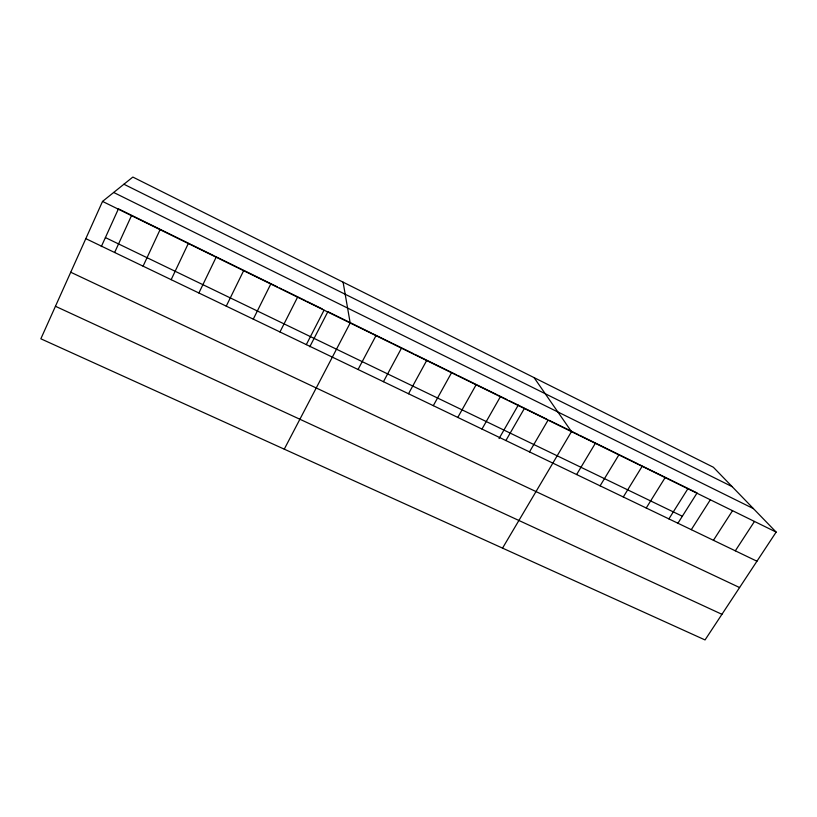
<?xml version="1.0" encoding="UTF-8"?>
<svg xmlns="http://www.w3.org/2000/svg" width="817" height="817" viewBox="0 0 817 817"><rect width="100%" height="100%" fill="white"/><g stroke="black" fill="none" stroke-linecap="round" stroke-linejoin="round"><path stroke-width="1.23" d="M102.534 201.421L40.85 338.8L705.04 639.936L776.15 532.092L713.353 467.232L132.844 177.064L102.534 201.421L776.15 532.092M101.308 246.601L118.434 208.835L190.545 244.242M114.635 252.494L131.496 215.637M143.087 266.168L160.081 229.669M171.161 279.669L188.298 243.517M198.888 292.986L216.148 257.192M226.258 306.14L243.64 270.682M253.28 319.13L270.784 284.01M279.965 331.957L297.582 297.174M306.314 344.621L324.053 310.164M309.776 346.765L327.872 311.675L348.818 321.949M284.265 449.156L350.187 322.991L343.089 282.161M358.05 369.488L375.994 335.654M383.439 381.692L401.484 348.175M408.52 393.753L426.658 360.532M433.306 405.661L451.535 372.746M457.786 417.426L476.107 384.807M481.979 429.058L500.382 396.725M499.054 438.555L518.254 405.14M505.886 440.547L524.361 408.49M529.508 451.893L548.064 420.132M502.537 548.125L571.481 431.621L534.073 377.617M576.618 474.534L595.327 443.325M600.097 485.829L618.877 454.895M623.3 496.981L642.152 466.313M646.237 508L665.15 477.608M668.898 518.897L687.873 488.76M677.947 523.186L697.085 492.947L679.131 484.134M691.294 529.661L710.33 499.79M713.435 540.303L732.532 510.686M735.32 550.811L754.469 521.45M55.454 306.283L721.932 614.313M70.742 272.235L739.579 587.546M85.816 238.646L756.951 561.218M105.403 237.584L682.338 516.252M191.658 244.794L214.054 255.782M215.157 256.334L237.308 267.2M238.411 267.741L277.392 286.879M279.669 288.003L281.936 289.116M283.08 289.678L305.599 300.727M306.712 301.279L322.307 308.938M349.921 322.49L371.735 333.203M372.869 333.765L392.18 343.242M393.324 343.804L413.555 353.741M414.679 354.292L456.744 374.942M457.837 375.483L496.818 394.621M497.962 395.183L506.979 399.605M509.236 400.718L546.91 419.213M549.187 420.336L578.569 434.756M579.702 435.308L618.52 454.375M619.623 454.916L638.189 464.025M639.282 464.567L678.008 483.582M113.675 192.465L753.417 508.613M123.918 184.233L732.155 486.656"/></g></svg>
